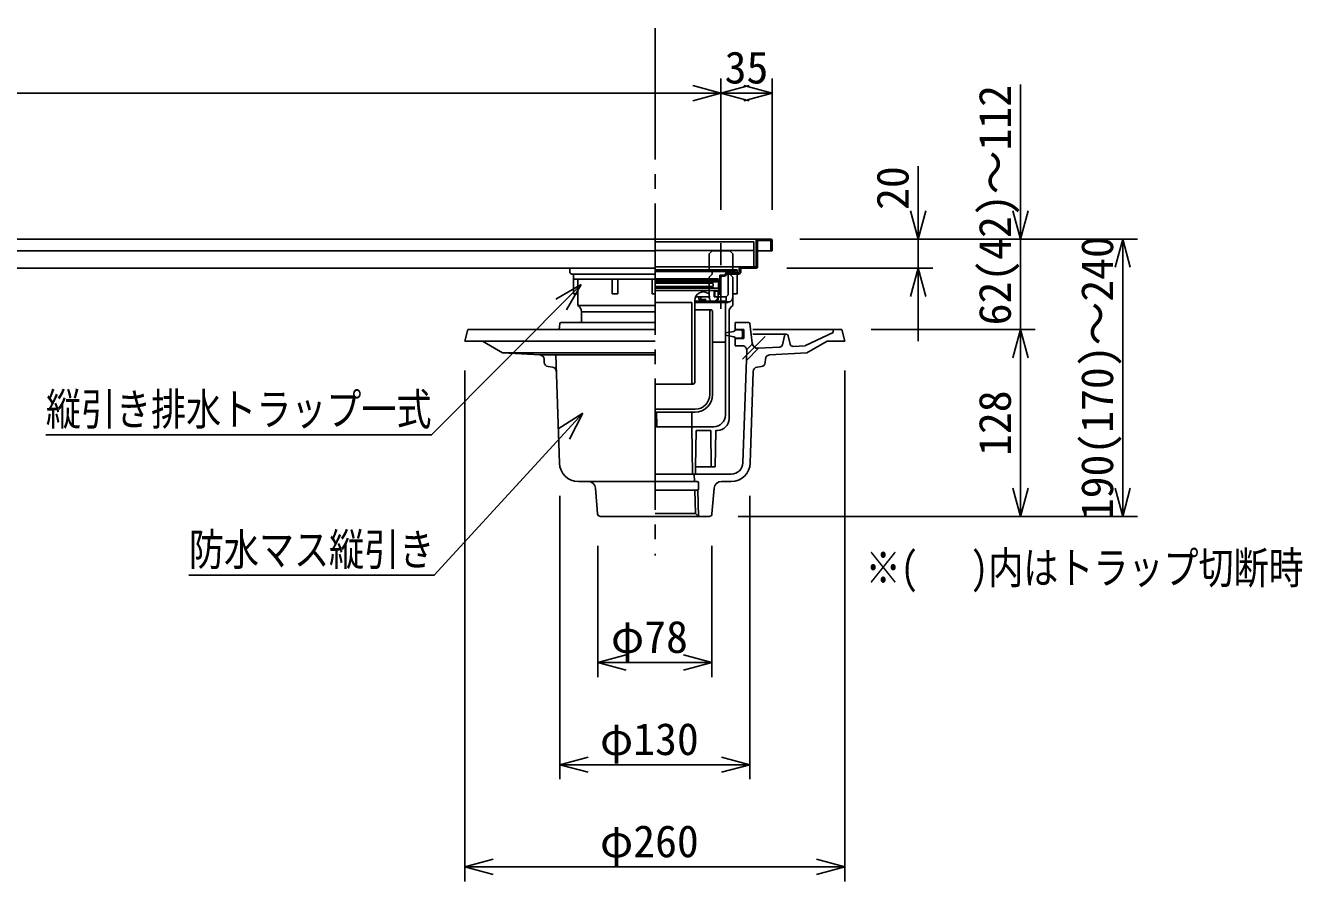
# Model space of a CAD drawing. Units: millimetres, scale not verified. Extents: x -1365 to 1365, y -930 to 870.
# Drawn here: x 27 to 901, y -367 to 219 of the extents above; entities that cross this region are included whole.
import ezdxf
from ezdxf.enums import TextEntityAlignment as Align

# ---------------------------------------------------------------- set-up
doc = ezdxf.new("R2010")
doc.units = ezdxf.units.MM
doc.header["$LTSCALE"] = 10
for name, pattern in [('CHAIN1', [8, 5, -1, 1, -1]), ('CHAIN2', [12, 9, -1, 1, -1]), ('DASHED2', [3, 2, -1])]:
    doc.linetypes.add(name, pattern=pattern)
for name, color, linetype in [('0-0_計極細', 2, 'Continuous'), ('0-1_計細線', 3, 'Continuous'), ('0-5_寸法線', 7, 'Continuous')]:
    doc.layers.add(name, color=color, linetype=linetype)
doc.styles.add('ＭＳ ゴシック', font='')
doc.styles.get('ＭＳ ゴシック').set_extended_font_data('MS Gothic')

msp = doc.modelspace()

# ---------------------------------------------------------------- linework, layer by layer
at = {"layer": '0-0_計極細', "linetype": 'CHAIN2'}
msp.add_line((457.61, 577.48), (457.61, -143.78), dxfattribs=at)
at = {"layer": '0-0_計極細', "linetype": 'DASHED2'}
msp.add_line((502.61, 25.23), (502.61, 70.28), dxfattribs=at)
at = {"layer": '0-0_計極細'}
for p, q in [((457.61, 50.93), (507.58, 50.93)), ((501.11, 44.03), (457.61, 44.03)), ((457.61, 43.83), (501.76, 43.83)), ((457.81, 45.93), (500.81, 45.93)), ((457.81, 44.93), (501.41, 44.93)), ((497.36, 43.83), (497.36, 43.33)), ((500.96, 42.33), (501.76, 43.83)), ((501.11, 44.03), (501.11, 44.93)), ((501.91, 48.43), (503.86, 48.43)), ((501.91, 45.43), (501.91, 48.43)), ((501.91, 36.13), (501.91, 46.68)), ((502.61, 35.43), (502.61, 46.68)), ((504.85, 48.43), (503.66, 48.43)), ((504.85, 47.73), (503.66, 47.73)), ((507.58, 50.93), (513.61, 51.93)), ((507.58, 50.22), (513.61, 51.22)), ((507.58, 34.91), (507.58, 50.23)), ((513.61, 49.52), (507.58, 48.72)), ((457.61, 42.83), (496.86, 42.83)), ((457.61, 40.53), (496.86, 40.53)), ((457.61, 39.53), (500.96, 39.53)), ((501.11, 39.43), (457.61, 39.43)), ((501.11, 37.93), (457.61, 37.93)), ((496.86, 40.53), (497.36, 41.03)), ((497.36, 40.03), (496.86, 40.53)), ((497.36, 42.33), (497.36, 41.03)), ((497.36, 40.03), (497.36, 39.53)), ((497.86, 33.53), (497.86, 37.93)), ((497.86, 37.43), (501.91, 37.43)), ((498.36, 33.53), (498.36, 37.43)), ((500.61, 31.43), (500.61, 37.43)), ((500.61, 36.13), (501.91, 36.13)), ((500.61, 35.43), (502.61, 35.43)), ((500.96, 42.33), (500.96, 39.53)), ((501.11, 37.93), (501.11, 39.43)), ((457.61, 29.72), (482.61, 29.72)), ((482.61, -25.27), (482.61, 29.72)), ((484.51, 29.72), (507.58, 29.72)), ((484.61, -25.27), (484.61, 30.9)), ((484.61, 30.52), (506.11, 30.52)), ((485.16, 33.43), (495.1, 33.43)), ((487.39, 31.73), (487.39, 33.43)), ((487.39, 31.73), (492.39, 31.73)), ((488.89, 31.73), (488.89, 33.43)), ((499.78, 31.43), (500.61, 31.43)), ((500.61, 33.43), (506.11, 33.43)), ((505.61, 3.44), (505.61, 29.72)), ((507.58, 34.91), (506.11, 33.43)), ((506.11, 30.52), (506.11, 33.43)), ((507.58, 29.72), (506.11, 30.52)), ((457.61, 23.19), (407.11, 23.19)), ((495.86, 24.52), (484.61, 24.52)), ((494.86, -33.48), (494.86, 23.52)), ((496.86, -33.48), (496.86, 23.52)), ((496.86, 2.45), (504.73, 2.45)), ((505.61, -47.48), (505.61, 3.44)), ((353.17, -4.91), (457.61, -4.91)), ((496.86, -33.48), (496.86, -6.48)), ((484.6, -25.4), (484.6, -25.4)), ((483.61, -26.27), (457.61, -26.27)), ((457.61, -43.48), (484.86, -43.48)), ((457.61, -45.48), (458.54, -45.48)), ((458.54, -45.48), (484.86, -45.48)), ((458.6, -54.98), (458.54, -45.49)), ((484.86, -45.48), (482.61, -45.48)), ((482.61, -55.48), (482.61, -45.48)), ((482.61, -55.48), (457.61, -55.48)), ((482.61, -55.58), (482.61, -55.48)), ((497.61, -55.48), (482.61, -55.48)), ((483.11, -87.98), (482.61, -55.48)), ((485.19, -82.98), (485.61, -57.98)), ((485.61, -57.98), (495.61, -57.98)), ((495.86, -82.98), (495.61, -57.98))]:
    msp.add_line(p, q, dxfattribs=at)
at = {"layer": '0-0_計極細', "linetype": 'CHAIN1'}
msp.add_line((517.34, -9.12), (532.87, 6.41), dxfattribs=at)
at = {"layer": '0-0_計極細'}
for points in [[(497.36, 42.33), (496.86, 42.83), (497.36, 43.33)], [(500.11, 32.53), (500.11, 33.53), (497.86, 33.53)]]:
    msp.add_lwpolyline(points, dxfattribs=at)
for centre, radius, start, end in [((501.41, 45.43), 0.5, 270, 360), ((503.66, 46.68), 1.75, 90, 180), ((503.66, 46.68), 1.05, 90, 180), ((504.85, 49.43), 1, 270, 356.64911), ((504.85, 49.43), 1.7, 270, 355.891), ((507.58, 49.18), 1.75, 90, 173.7163), ((507.58, 49.18), 1.05, 90, 172.98762), ((490.61, 30.9), 6, 55.16629, 180), ((498.11, 32.53), 2, 270, 360), ((495.86, 23.52), 1, 90, 180), ((495.86, 23.52), 1, 0, 90), ((504.61, 3.44), 1, 277.18076, 360), ((483.61, -25.27), 1, 180, 270), ((483.61, -25.27), 1, 270, 360), ((484.86, -33.48), 12, 270, 360), ((484.86, -33.48), 10, 270, 360), ((497.61, -47.48), 8, 270, 360), ((459.1, -54.98), 0.5, 180.39514, 270)]:
    msp.add_arc(centre, radius, start, end, dxfattribs=at)
at = {"layer": '0-1_計細線'}
for p, q in [((457.61, 71.12), (525.11, 71.12)), ((525.11, 71.12), (525.11, 54.02)), ((526.61, 72.02), (526.61, 54.02)), ((537.61, 65.02), (537.61, 72.02)), ((-658.39, 65.02), (457.61, 65.02)), ((457.61, 65.12), (525.11, 65.12)), ((536.61, 65.02), (537.61, 65.02)), ((-52.39, 53.02), (457.61, 53.02)), ((399.11, 52.52), (399.11, 50.52)), ((457.61, 54.02), (525.11, 54.02)), ((515.11, 52.52), (515.11, 50.52)), ((516.11, 52.52), (516.11, 50.52)), ((526.61, 54.02), (516.61, 54.02)), ((516.61, 53.02), (526.61, 53.02)), ((400.61, 49.02), (401.61, 49.02)), ((401.61, 49.02), (457.61, 49.02)), ((401.61, 35.52), (401.61, 49.02)), ((457.61, 45.52), (401.61, 45.52)), ((404.61, 27.52), (404.61, 45.52)), ((428.11, 35.52), (428.11, 45.52)), ((432.11, 35.52), (432.11, 45.52)), ((457.61, 51.93), (513.61, 51.93)), ((514.61, 49.02), (508.61, 49.02)), ((513.61, 35.52), (513.61, 51.93)), ((404.61, 35.52), (401.61, 35.52)), ((432.11, 35.52), (428.11, 35.52)), ((510.61, 27.52), (510.61, 35.52)), ((510.61, 35.52), (513.61, 35.52)), ((457.61, 27.52), (404.61, 27.52)), ((407.11, 16.02), (407.11, 23.19)), ((508.11, -49.98), (508.11, 23.19)), ((327.3, 3.02), (329.29, 11.02)), ((329.29, 11.02), (457.61, 11.02)), ((392.2, 15.13), (391.74, 11.02)), ((393.2, 16.02), (457.61, 16.02)), ((511.49, 9.86), (505.8, 8.72)), ((521.4, 16.02), (512.3, 16.02)), ((512.3, 11.02), (512.3, 16.02)), ((518.3, 11.02), (512.3, 11.02)), ((516.3, 10.83), (512.3, 10.83)), ((517.3, 6.23), (517.3, 9.83)), ((518.3, 5.02), (518.3, 11.02)), ((522.39, 15.13), (523.87, 1.78)), ((579.3, 11.02), (524.3, 11.02)), ((579.32, 9.04), (560.54, 0.12)), ((579.3, 9.02), (579.3, 11.02)), ((585.3, 11.02), (579.3, 11.02)), ((587.3, 3.02), (585.3, 11.02)), ((327.3, 3.02), (457.61, 3.02)), ((505.8, 7.32), (511.49, 6.18)), ((516.3, 5.23), (512.3, 5.23)), ((518.3, 5.02), (512.3, 5.02)), ((512.3, 0.02), (512.3, 5.02)), ((517.19, 0.02), (512.3, 0.02)), ((520.18, -2.74), (524.01, 1.09)), ((547.3, 8.02), (524.3, 8.02)), ((546.03, 6.88), (544.6, 0.6)), ((548.54, 6.86), (549.89, 1.11)), ((560.28, 0.04), (551.95, -0.43)), ((575.32, 3.02), (561.42, -4.91)), ((587.3, 3.02), (575.32, 3.02)), ((378.77, -6.34), (457.61, -6.34)), ((389.51, -6.34), (391.99, -80.41)), ((520.19, -3.08), (517.6, -80.25)), ((519.96, -10.04), (528.24, -1.76)), ((542.76, -0.95), (528.07, -1.77)), ((561.42, -4.91), (535.82, -6.34)), ((381.6, -9.24), (381.67, -11.42)), ((384.3, -14.3), (387.26, -14.66)), ((530.29, -14.3), (527.34, -14.66)), ((532.99, -9.24), (532.92, -11.42)), ((524.71, -17.54), (522.6, -80.41)), ((485.11, -87.98), (485.19, -82.98)), ((485.19, -82.98), (498.71, -82.98)), ((404.98, -92.98), (457.61, -92.98)), ((457.61, -87.98), (485.11, -87.98)), ((509.61, -87.98), (457.61, -87.98)), ((486.3, -92.98), (457.61, -92.98)), ((484.33, -87.98), (484.49, -92.98)), ((487.3, -97.98), (487.3, -93.98)), ((509.61, -92.98), (502.89, -92.98)), ((416.68, -97.56), (418.16, -115.15)), ((486.3, -98.98), (457.61, -98.98)), ((484.69, -98.98), (485.23, -114.98)), ((486.69, -98.98), (487.3, -116.98)), ((497.91, -97.56), (496.44, -115.15)), ((420.15, -116.98), (457.61, -116.98)), ((485.23, -114.98), (457.61, -114.98)), ((494.44, -116.98), (457.61, -116.98)), ((485.23, -114.99), (487.3, -116.98))]:
    msp.add_line(p, q, dxfattribs=at)
at = {"layer": '0-1_計細線', "linetype": 'DASHED2'}
for p, q in [((496.61, 65.01), (494.61, 63.01)), ((494.61, 53.01), (494.61, 63.01)), ((496.61, 65.01), (508.61, 65.01)), ((510.61, 63.01), (508.61, 65.01)), ((510.61, 53.01), (510.61, 63.01)), ((494.61, 47.01), (494.61, 33.01)), ((510.61, 47.01), (510.61, 33.01)), ((497.61, 30.01), (507.61, 30.01))]:
    msp.add_line(p, q, dxfattribs=at)
at = {"layer": '0-1_計細線'}
for points in [[(536.61, 73.02), (527.61, 73.02), (-657.39, 73.02)], [(527.61, 65.02), (536.61, 65.02), (536.61, 72.02), (527.61, 72.02), (527.61, 54.02)], [(457.61, 35.52), (455.61, 35.52), (455.61, 45.52)], [(514.61, 50.02), (508.61, 50.02), (508.61, 49.02)], [(339.28, 3.02), (353.17, -4.91), (378.77, -6.34)], [(498.71, -82.98), (499.11, -57.98), (500.11, -57.98)]]:
    msp.add_lwpolyline(points, dxfattribs=at)
at = {"layer": '0-1_計細線', "linetype": 'DASHED2'}
for points in [[(494.61, 53.01), (496.61, 51.01), (496.61, 49.01), (494.61, 47.01)], [(510.61, 53.01), (508.61, 51.01), (508.61, 49.01), (510.61, 47.01)]]:
    msp.add_lwpolyline(points, dxfattribs=at)
at = {"layer": '0-1_計細線'}
for centre, radius, start, end in [((527.61, 72.02), 1, 90, 180), ((536.61, 72.02), 1, 0, 90), ((398.61, 52.52), 0.5, 0, 90), ((516.61, 52.52), 1.5, 90, 180), ((516.61, 52.52), 0.5, 90, 180), ((526.61, 54.02), 1, 270, 360), ((400.61, 50.52), 1.5, 180, 270), ((514.61, 50.52), 1.5, 270, 360), ((514.61, 50.52), 0.5, 270, 360), ((402.11, 23.19), 5, 0, 60), ((513.11, 23.19), 5, 120, 180), ((393.2, 15.02), 1, 90, 173.65981), ((511.3, 10.85), 1, 281.33475, 360), ((516.3, 9.83), 1, 0, 90), ((521.4, 15.02), 1, 6.34019, 90), ((511.3, 5.2), 1, 0, 78.66525), ((516.3, 6.23), 1, 270, 360), ((517.19, -2.98), 3, 358.07878, 90), ((527.85, 2.22), 4, 186.34019, 273.20791), ((542.65, 1.05), 2, 273.20791, 347.09818), ((547.51, 6.52), 1.5, 98.1445, 160.17913), ((547.08, 6.52), 1.5, 13.20109, 81.8555), ((551.84, 1.57), 2, 193.20109, 273.20791), ((560.11, 1.02), 1, 270, 295.41929), ((378.6, -9.34), 3, 1.92122, 86.79209), ((535.99, -9.34), 3, 93.20791, 178.07878), ((384.67, -11.32), 3, 181.92122, 262.89591), ((386.88, -17.64), 3, 1.92122, 82.89591), ((527.71, -17.64), 3, 97.10409, 178.07878), ((529.92, -11.32), 3, 277.10409, 358.07878), ((500.11, -49.98), 8, 270, 360), ((404.98, -79.98), 13, 181.92122, 270), ((509.61, -79.98), 8, 270, 358.07878), ((509.61, -79.98), 13, 270, 358.07878), ((411.7, -97.98), 5, 4.79504, 90), ((486.3, -93.98), 1, 0, 90), ((502.89, -97.98), 5, 90, 175.20496), ((486.3, -97.98), 1, 270, 360), ((420.15, -114.98), 2, 184.79504, 270), ((494.44, -114.98), 2, 270, 355.20496)]:
    msp.add_arc(centre, radius, start, end, dxfattribs=at)
at = {"layer": '0-1_計細線', "linetype": 'DASHED2'}
for centre, start, end in [((497.61, 33.01), 180, 270), ((507.61, 33.01), 270, 360)]:
    msp.add_arc(centre, 3, start, end, dxfattribs=at)
at = {"layer": '0-5_寸法線'}
for p, q in [((502.61, 173.02), (483.29, 178.2)), ((502.61, 93.02), (502.61, 183.02)), ((502.61, 173.02), (521.92, 178.2)), ((537.61, 173.02), (518.29, 178.2)), ((537.61, 93.02), (537.61, 183.02)), ((707.61, 11.02), (707.61, 178.95)), ((-623.39, 173.02), (502.61, 173.02)), ((502.61, 173.02), (483.29, 167.84)), ((502.61, 173.02), (521.92, 167.84)), ((502.61, 173.02), (537.61, 173.02)), ((537.61, 173.02), (518.29, 167.84)), ((637.61, 3.02), (637.61, 123.02)), ((637.61, 73.02), (632.43, 92.34)), ((637.61, 73.02), (642.78, 92.34)), ((707.61, 73.02), (702.43, 92.34)), ((707.61, 73.02), (712.78, 92.34)), ((556.61, 73.02), (787.61, 73.02)), ((557.61, 73.02), (717.61, 73.02)), ((557.61, 73.02), (647.61, 73.02)), ((777.61, 73.02), (772.43, 53.7)), ((777.61, 73.02), (782.78, 53.7)), ((777.61, -116.98), (777.61, 73.02)), ((547.61, 53.02), (647.61, 53.02)), ((637.61, 53.02), (632.43, 33.7)), ((637.61, 53.02), (642.78, 33.7)), ((406.84, 41.93), (389.55, 31.87)), ((406.84, 41.93), (396.89, 24.58)), ((605.3, 11.02), (717.61, 11.02)), ((707.61, 11.02), (702.43, -8.3)), ((707.61, 11.02), (712.78, -8.3)), ((707.61, -116.98), (707.61, 11.02)), ((327.3, -16.98), (327.3, -366.98)), ((587.3, -16.98), (587.3, -366.98)), ((408.12, -46.28), (391.24, -57.02)), ((408.12, -46.28), (398.87, -64.02)), ((392.3, -102.81), (392.3, -296.98)), ((522.3, -102.81), (522.3, -296.98)), ((707.61, -116.98), (702.43, -97.66)), ((707.61, -116.98), (712.78, -97.66)), ((777.61, -116.98), (772.43, -97.66)), ((777.61, -116.98), (782.78, -97.66)), ((514.44, -116.98), (787.61, -116.98)), ((514.44, -116.98), (717.61, -116.98)), ((418.3, -136.99), (418.3, -226.98)), ((496.3, -136.99), (496.3, -226.98)), ((418.3, -216.98), (437.62, -211.8)), ((418.3, -216.98), (437.62, -222.16)), ((418.3, -216.98), (496.3, -216.98)), ((496.3, -216.98), (476.98, -211.8)), ((496.3, -216.98), (476.98, -222.16)), ((392.3, -286.98), (411.62, -281.8)), ((392.3, -286.98), (411.62, -292.16)), ((392.3, -286.98), (522.3, -286.98)), ((522.3, -286.98), (502.98, -281.8)), ((522.3, -286.98), (502.98, -292.16)), ((327.3, -356.98), (346.62, -351.8)), ((327.3, -356.98), (346.62, -362.16)), ((327.3, -356.98), (587.3, -356.98)), ((587.3, -356.98), (567.98, -351.8)), ((587.3, -356.98), (567.98, -362.16))]:
    msp.add_line(p, q, dxfattribs=at)
for points in [[(406.84, 41.93), (304.53, -61.08), (40.53, -61.08)], [(408.12, -46.28), (306.38, -157.18), (138.38, -157.18)]]:
    msp.add_lwpolyline(points, dxfattribs=at)

# ---------------------------------------------------------------- texts
at = {"layer": '0-5_寸法線', "style": 'ＭＳ ゴシック'}
for s, p in [('35', (505.11, 173.02)), ('φ78', (427.3, -216.98)), ('φ130', (419.8, -286.98)), ('φ260', (419.8, -356.98))]:
    msp.add_text(s, height=21.99, dxfattribs=at).set_placement(p, align=Align.BOTTOM_LEFT)
for s, p in [('62(42)～112', (707.61, 13.95)), ('20', (637.61, 93.04)), ('190(170)～240', (777.61, -119.48)), ('128', (707.61, -75.48))]:
    msp.add_text(s, height=21.99, rotation=90, dxfattribs=at).set_placement(p, align=Align.BOTTOM_LEFT)
at = {"layer": '0-5_寸法線', "style": 'ＭＳ ゴシック', "width": 0.8}
for s, p in [('縦引き排水トラップ一式', (40.53, -61.08)), ('防水マス縦引き', (138.38, -157.18)), ('※(\u3000 )内はトラップ切断時', (601.61, -169.7))]:
    msp.add_text(s, height=21.99, dxfattribs=at).set_placement(p, align=Align.BOTTOM_LEFT)

doc.saveas('drawing.dxf')
